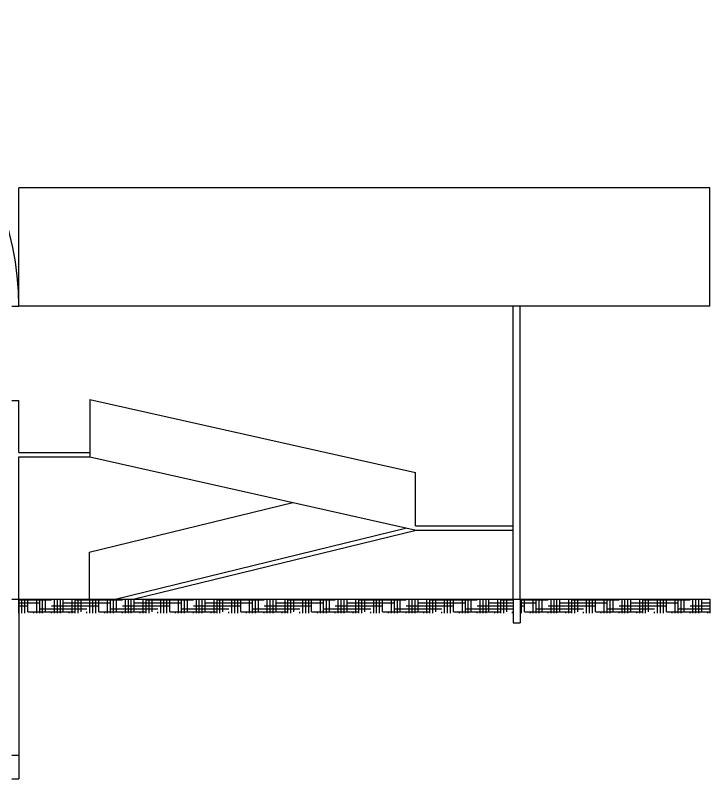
# Model space of a CAD drawing. Extents: x -151 to -2, y -18 to 162.
# Drawn here: x -34.27 to -19.58, y 145.47 to 161.62 of the extents above; entities that cross this region are included whole.
import ezdxf

# ---------------------------------------------------------------- set-up
doc = ezdxf.new("R2010")
doc.units = 0
doc.header["$MEASUREMENT"] = 0
for name, color, linetype in [('ALVENARIA', 7, 'CONTINUOUS'), ('ALVENARIA1', 44, 'CONTINUOUS'), ('ALVENARIA1A', 3, 'CONTINUOUS'), ('COBERTURA', 6, 'CONTINUOUS'), ('HATCH', 30, 'CONTINUOUS')]:
    doc.layers.add(name, color=color, linetype=linetype)

msp = doc.modelspace()

# ---------------------------------------------------------------- hatches: boundary and pattern name
at = {"layer": 'HATCH', "linetype": 'Continuous'}
h = msp.add_hatch(dxfattribs=at)
h.set_pattern_fill('HOUND', color=256, style=0)
h.paths.add_polyline_path([(-23.741, 149.268), (-34.191, 149.268), (-34.191, 148.968), (-23.741, 148.968)])
h = msp.add_hatch(dxfattribs=at)
h.set_pattern_fill('HOUND', color=256, style=0)
h.paths.add_polyline_path([(-19.583, 148.968), (-19.583, 149.268), (-23.591, 149.268), (-23.591, 148.968)])

# ---------------------------------------------------------------- linework, layer by layer
at = {"layer": 'ALVENARIA'}
for p, q in [((-23.741, 149.268), (-23.741, 155.468)), ((-23.591, 149.268), (-23.591, 155.468)), ((-34.341, 153.471), (-34.191, 153.471)), ((-34.191, 152.368), (-34.191, 153.471)), ((-34.191, 152.368), (-32.691, 152.368)), ((-34.191, 149.268), (-34.191, 152.278)), ((-34.191, 152.278), (-32.691, 152.278)), ((-32.691, 152.278), (-32.691, 152.278)), ((-25.801, 150.818), (-23.741, 150.818)), ((-25.791, 150.728), (-23.741, 150.728)), ((-34.341, 149.268), (-34.191, 149.268)), ((-34.191, 149.268), (-19.583, 149.268))]:
    msp.add_line(p, q, dxfattribs=at)
at = {"layer": 'ALVENARIA', "linetype": 'Continuous'}
for p, q in [((-32.691, 153.493), (-25.801, 151.946)), ((-32.691, 153.493), (-32.691, 152.278)), ((-32.691, 152.278), (-25.791, 150.728)), ((-25.801, 150.818), (-25.801, 151.946)), ((-19.583, 149.268), (-19.583, 148.968))]:
    msp.add_line(p, q, dxfattribs=at)
at = {"layer": 'ALVENARIA1', "linetype": 'Continuous'}
for p, q in [((-32.701, 150.261), (-28.394, 151.313)), ((-32.151, 149.268), (-25.988, 150.773)), ((-31.772, 149.268), (-25.791, 150.728)), ((-32.701, 150.261), (-32.701, 149.268)), ((-23.741, 149.268), (-23.741, 148.768)), ((-23.591, 149.268), (-23.591, 148.768)), ((-23.741, 148.768), (-23.591, 148.768)), ((-34.191, 145.968), (-34.191, 145.468)), ((-34.341, 145.468), (-34.191, 145.468))]:
    msp.add_line(p, q, dxfattribs=at)
at = {"layer": 'ALVENARIA1A', "linetype": 'Continuous'}
msp.add_line((-34.341, 155.468), (-34.191, 155.468), dxfattribs=at)
at = {"layer": 'ALVENARIA1A'}
for p in [(-34.191, 149.268), (-34.341, 145.968)]:
    msp.add_line(p, (-34.191, 145.968), dxfattribs=at)
at = {"layer": 'ALVENARIA1A', "linetype": 'Continuous'}
msp.add_arc((-40.341, 155.468), 6.15, 0, 180, dxfattribs=at)
at = {"layer": 'COBERTURA'}
for p, q in [((-19.583, 157.968), (-34.191, 157.968)), ((-19.583, 155.468), (-19.583, 157.968)), ((-19.583, 155.468), (-34.191, 155.468))]:
    msp.add_line(p, q, dxfattribs=at)
at = {"layer": 'COBERTURA', "linetype": 'Continuous'}
msp.add_line((-34.191, 155.468), (-34.191, 157.968), dxfattribs=at)

doc.saveas('drawing.dxf')
